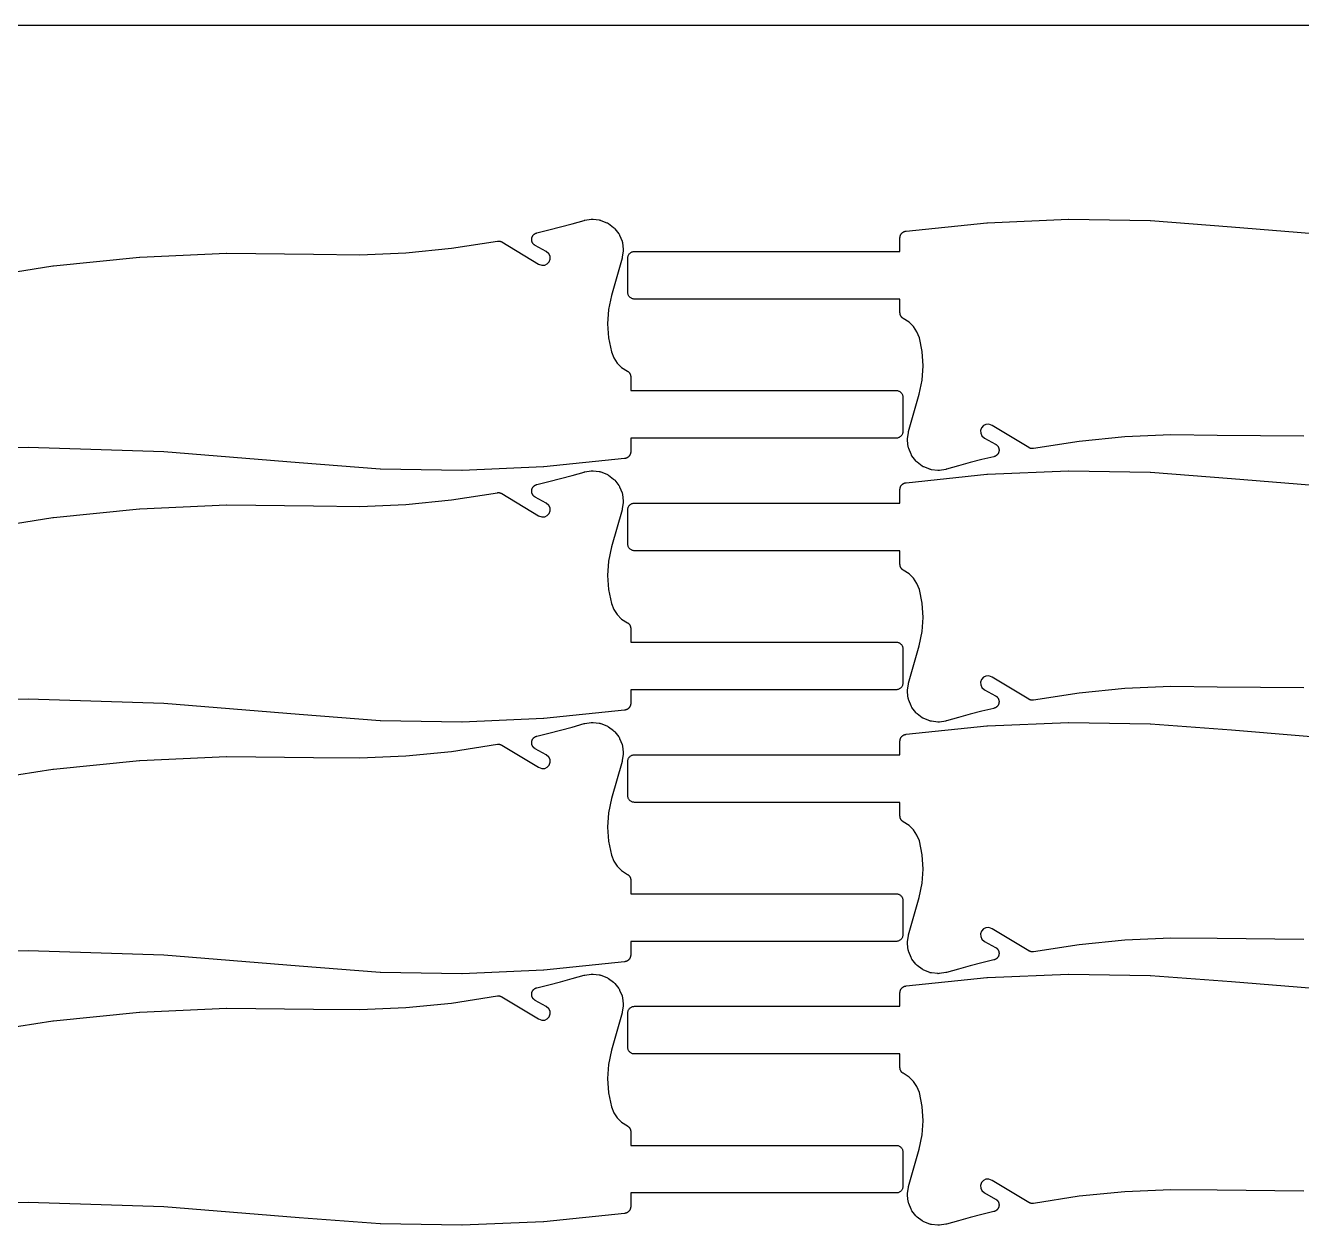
# Model space of a CAD drawing. Header units: metres. Extents: x 0 to 3000, y 0 to 1240.
# Drawn here: x 375 to 750, y 887.3 to 1240 of the extents above; entities that cross this region are included whole.
import ezdxf

# ---------------------------------------------------------------- set-up
doc = ezdxf.new("R2010")
doc.units = ezdxf.units.M

msp = doc.modelspace()

# ---------------------------------------------------------------- linework, layer by layer
at = {"color": 7}
msp.add_lwpolyline([(0, 0), (3000, 0), (3000, 1240), (0, 1240), (0, 0)], close=True, dxfattribs=at)
at = {"color": 1}
for points in [[(357.91, 1165.39), (383.07, 1169.35), (383.18, 1169.36), (408.5, 1171.92), (408.61, 1171.92), (434.03, 1173.06), (434.14, 1173.07), (459.61, 1172.79), (459.61, 1172.79), (459.61, 1172.79), (473.22, 1172.64), (486.75, 1173.23), (500.23, 1174.56), (513.67, 1176.64), (513.68, 1176.64), (513.69, 1176.65), (513.78, 1176.66), (513.87, 1176.66), (513.88, 1176.66), (513.89, 1176.67), (513.98, 1176.67), (514.07, 1176.67), (514.07, 1176.66), (514.08, 1176.66), (514.17, 1176.66), (514.26, 1176.65), (514.27, 1176.65), (514.28, 1176.65), (514.37, 1176.63), (514.45, 1176.61), (514.46, 1176.61), (514.47, 1176.61), (514.56, 1176.58), (514.64, 1176.55), (514.65, 1176.55), (514.66, 1176.55), (514.74, 1176.51), (514.82, 1176.48), (514.83, 1176.48), (514.84, 1176.47), (514.92, 1176.43), (515, 1176.39), (515, 1176.38), (515.01, 1176.38), (525.78, 1169.89), (526.78, 1169.54), (527.59, 1169.58), (528.32, 1169.92), (528.9, 1170.55), (529.19, 1171.35), (529.15, 1172.17), (528.81, 1172.9), (528.06, 1173.59), (524.8, 1175.36), (524.76, 1175.39), (524.71, 1175.41), (524.67, 1175.44), (524.63, 1175.46), (524.59, 1175.49), (524.55, 1175.52), (524.51, 1175.55), (524.48, 1175.58), (524.44, 1175.62), (524.4, 1175.65), (524.37, 1175.68), (524.33, 1175.72), (524.3, 1175.75), (524.26, 1175.79), (524.23, 1175.83), (524.2, 1175.86), (524.17, 1175.9), (524.14, 1175.94), (524.11, 1175.98), (524.08, 1176.02), (524.06, 1176.06), (524.03, 1176.11), (524.01, 1176.15), (523.99, 1176.19), (523.96, 1176.24), (523.94, 1176.28), (523.92, 1176.32), (523.9, 1176.37), (523.89, 1176.42), (523.87, 1176.46), (523.85, 1176.51), (523.84, 1176.55), (523.83, 1176.6), (523.81, 1176.65), (523.8, 1176.7), (523.79, 1176.74), (523.79, 1176.79), (523.78, 1176.84), (523.77, 1176.89), (523.77, 1176.94), (523.76, 1176.99), (523.76, 1177.04), (523.76, 1177.09), (523.76, 1177.13), (523.76, 1177.18), (523.76, 1177.23), (523.77, 1177.28), (523.77, 1177.33), (523.78, 1177.38), (523.78, 1177.43), (523.79, 1177.48), (523.8, 1177.52), (523.81, 1177.57), (523.82, 1177.62), (523.84, 1177.67), (523.85, 1177.71), (523.87, 1177.76), (523.88, 1177.81), (523.9, 1177.85), (523.92, 1177.9), (523.94, 1177.94), (523.96, 1177.99), (523.98, 1178.03), (524, 1178.08), (524.03, 1178.12), (524.05, 1178.16), (524.08, 1178.2), (524.1, 1178.24), (524.13, 1178.28), (524.16, 1178.32), (524.19, 1178.36), (524.22, 1178.4), (524.26, 1178.44), (524.29, 1178.47), (524.32, 1178.51), (524.35, 1178.54), (524.39, 1178.58), (524.43, 1178.61), (524.46, 1178.64), (524.5, 1178.67), (524.54, 1178.7), (524.58, 1178.74), (524.62, 1178.76), (524.66, 1178.79), (524.7, 1178.82), (524.74, 1178.84), (524.79, 1178.87), (524.83, 1178.89), (524.87, 1178.91), (524.92, 1178.93), (524.96, 1178.95), (525.01, 1178.97), (525.05, 1178.99), (525.1, 1179.01), (525.15, 1179.02), (525.19, 1179.04), (525.24, 1179.05), (525.29, 1179.06), (528.78, 1179.91), (532.25, 1180.79), (535.7, 1181.73), (539.15, 1182.73), (539.18, 1182.73), (539.21, 1182.74), (539.27, 1182.76), (539.34, 1182.77), (539.34, 1182.77), (539.37, 1182.78), (539.4, 1182.78), (541.25, 1183.07), (541.43, 1183.09), (541.61, 1183.09), (541.79, 1183.08), (543.62, 1182.87), (543.79, 1182.84), (543.97, 1182.8), (544.13, 1182.74), (545.85, 1182.06), (546.01, 1181.99), (546.16, 1181.9), (546.31, 1181.8), (547.81, 1180.67), (547.95, 1180.55), (548.08, 1180.43), (548.19, 1180.29), (549.34, 1178.81), (549.44, 1178.66), (549.53, 1178.51), (549.6, 1178.34), (550.31, 1176.64), (550.37, 1176.47), (550.41, 1176.3), (550.44, 1176.13), (550.67, 1174.3), (550.69, 1174.12), (550.69, 1173.94), (550.67, 1173.76), (550.4, 1171.91), (550.4, 1171.87), (550.39, 1171.83), (550.38, 1171.77), (550.37, 1171.71), (550.36, 1171.68), (550.35, 1171.64), (547.25, 1160.7), (546.37, 1156.52), (546.08, 1152.34), (546.35, 1148.17), (547.18, 1144.09), (547.87, 1142.33), (548.89, 1140.81), (550.19, 1139.53), (551.94, 1138.43), (551.96, 1138.41), (551.98, 1138.4), (552.04, 1138.35), (552.1, 1138.31), (552.12, 1138.3), (552.14, 1138.28), (552.19, 1138.23), (552.25, 1138.18), (552.27, 1138.17), (552.29, 1138.15), (552.33, 1138.1), (552.38, 1138.04), (552.4, 1138.02), (552.42, 1138), (552.46, 1137.95), (552.5, 1137.89), (552.52, 1137.87), (552.53, 1137.85), (552.57, 1137.78), (552.61, 1137.72), (552.62, 1137.7), (552.63, 1137.68), (552.67, 1137.61), (552.7, 1137.55), (552.71, 1137.52), (552.72, 1137.5), (552.74, 1137.43), (552.77, 1137.36), (552.78, 1137.34), (552.78, 1137.32), (552.8, 1137.25), (552.82, 1137.18), (552.83, 1137.15), (552.83, 1137.12), (552.84, 1137.05), (552.86, 1136.98), (552.86, 1136.96), (552.86, 1136.93), (552.86, 1136.86), (552.87, 1136.79), (552.87, 1136.76), (552.87, 1136.73), (552.87, 1132.73), (630.87, 1132.73), (631.07, 1132.72), (631.26, 1132.7), (631.45, 1132.65), (631.64, 1132.58), (631.81, 1132.5), (631.98, 1132.4), (632.14, 1132.28), (632.29, 1132.15), (632.42, 1132), (632.53, 1131.85), (632.63, 1131.68), (632.72, 1131.5), (632.78, 1131.32), (632.83, 1131.12), (632.86, 1130.93), (632.87, 1130.73), (632.87, 1120.73), (632.86, 1120.54), (632.83, 1120.34), (632.78, 1120.15), (632.72, 1119.97), (632.63, 1119.79), (632.53, 1119.62), (632.42, 1119.47), (632.29, 1119.32), (632.14, 1119.19), (631.98, 1119.07), (631.81, 1118.97), (631.64, 1118.89), (631.45, 1118.82), (631.26, 1118.77), (631.07, 1118.74), (630.87, 1118.73), (552.87, 1118.73), (552.87, 1114.73), (552.87, 1114.64), (552.86, 1114.55), (552.86, 1114.54), (552.86, 1114.54), (552.85, 1114.45), (552.83, 1114.35), (552.83, 1114.35), (552.83, 1114.34), (552.81, 1114.25), (552.79, 1114.16), (552.79, 1114.16), (552.78, 1114.15), (552.75, 1114.07), (552.72, 1113.98), (552.72, 1113.97), (552.72, 1113.97), (552.68, 1113.89), (552.64, 1113.8), (552.64, 1113.8), (552.63, 1113.79), (552.59, 1113.71), (552.54, 1113.63), (552.54, 1113.63), (552.53, 1113.62), (552.48, 1113.55), (552.42, 1113.47), (552.42, 1113.47), (552.42, 1113.47), (552.35, 1113.4), (552.29, 1113.33), (552.29, 1113.32), (552.29, 1113.32), (552.22, 1113.26), (552.15, 1113.19), (552.14, 1113.19), (552.14, 1113.19), (552.06, 1113.13), (551.99, 1113.08), (551.99, 1113.07), (551.98, 1113.07), (551.9, 1113.02), (551.82, 1112.98), (551.82, 1112.97), (551.81, 1112.97), (551.73, 1112.93), (551.65, 1112.89), (551.64, 1112.89), (551.64, 1112.89), (551.55, 1112.86), (551.46, 1112.82), (551.46, 1112.82), (551.45, 1112.82), (551.36, 1112.8), (551.27, 1112.78), (551.27, 1112.77), (551.26, 1112.77), (551.17, 1112.76), (551.08, 1112.75), (527.31, 1110.29), (527.19, 1110.28), (503.34, 1109.24), (503.22, 1109.24), (479.35, 1109.63), (479.24, 1109.64), (455.41, 1111.46), (455.41, 1111.46), (455.4, 1111.46), (415.62, 1114.71), (375.8, 1115.98), (335.96, 1115.27)], [(750.73, 1119.27), (725.26, 1119.54), (725.26, 1119.54), (725.26, 1119.54), (711.65, 1119.69), (698.12, 1119.1), (684.65, 1117.77), (671.2, 1115.69), (671.19, 1115.69), (671.18, 1115.68), (671.09, 1115.68), (671, 1115.67), (670.99, 1115.67), (670.98, 1115.67), (670.89, 1115.67), (670.81, 1115.67), (670.8, 1115.67), (670.79, 1115.67), (670.7, 1115.68), (670.61, 1115.68), (670.6, 1115.69), (670.59, 1115.69), (670.5, 1115.7), (670.42, 1115.72), (670.41, 1115.72), (670.4, 1115.72), (670.31, 1115.75), (670.23, 1115.78), (670.22, 1115.78), (670.21, 1115.78), (670.13, 1115.82), (670.05, 1115.85), (670.04, 1115.85), (670.03, 1115.86), (669.95, 1115.9), (669.87, 1115.94), (669.87, 1115.95), (669.86, 1115.95), (659.09, 1122.44), (658.09, 1122.8), (657.28, 1122.75), (656.55, 1122.41), (655.97, 1121.78), (655.68, 1120.98), (655.72, 1120.17), (656.07, 1119.43), (656.81, 1118.74), (660.07, 1116.97), (660.11, 1116.94), (660.16, 1116.92), (660.2, 1116.89), (660.24, 1116.87), (660.28, 1116.84), (660.32, 1116.81), (660.36, 1116.78), (660.4, 1116.75), (660.43, 1116.71), (660.47, 1116.68), (660.5, 1116.65), (660.54, 1116.61), (660.57, 1116.58), (660.61, 1116.54), (660.64, 1116.5), (660.67, 1116.47), (660.7, 1116.43), (660.73, 1116.39), (660.76, 1116.35), (660.79, 1116.31), (660.81, 1116.27), (660.84, 1116.23), (660.86, 1116.18), (660.89, 1116.14), (660.91, 1116.1), (660.93, 1116.05), (660.95, 1116.01), (660.97, 1115.96), (660.98, 1115.92), (661, 1115.87), (661.02, 1115.82), (661.03, 1115.78), (661.04, 1115.73), (661.06, 1115.68), (661.07, 1115.63), (661.08, 1115.59), (661.09, 1115.54), (661.09, 1115.49), (661.1, 1115.44), (661.11, 1115.39), (661.11, 1115.34), (661.11, 1115.29), (661.11, 1115.24), (661.11, 1115.2), (661.11, 1115.15), (661.11, 1115.1), (661.11, 1115.05), (661.1, 1115), (661.09, 1114.95), (661.09, 1114.9), (661.08, 1114.85), (661.07, 1114.81), (661.06, 1114.76), (661.05, 1114.71), (661.04, 1114.66), (661.02, 1114.62), (661.01, 1114.57), (660.99, 1114.52), (660.97, 1114.48), (660.96, 1114.43), (660.93, 1114.39), (660.91, 1114.34), (660.89, 1114.3), (660.87, 1114.26), (660.84, 1114.21), (660.82, 1114.17), (660.79, 1114.13), (660.77, 1114.09), (660.74, 1114.05), (660.71, 1114.01), (660.68, 1113.97), (660.65, 1113.93), (660.62, 1113.89), (660.58, 1113.86), (660.55, 1113.82), (660.52, 1113.79), (660.48, 1113.75), (660.44, 1113.72), (660.41, 1113.69), (660.37, 1113.66), (660.33, 1113.63), (660.29, 1113.6), (660.25, 1113.57), (660.21, 1113.54), (660.17, 1113.52), (660.13, 1113.49), (660.08, 1113.47), (660.04, 1113.44), (660, 1113.42), (659.95, 1113.4), (659.91, 1113.38), (659.86, 1113.36), (659.82, 1113.34), (659.77, 1113.32), (659.72, 1113.31), (659.68, 1113.29), (659.63, 1113.28), (659.58, 1113.27), (656.09, 1112.43), (652.62, 1111.54), (649.17, 1110.6), (645.72, 1109.6), (645.69, 1109.6), (645.66, 1109.59), (645.6, 1109.58), (645.53, 1109.56), (645.53, 1109.56), (645.5, 1109.56), (645.47, 1109.55), (643.62, 1109.26), (643.44, 1109.24), (643.26, 1109.24), (643.08, 1109.25), (641.25, 1109.46), (641.08, 1109.49), (640.91, 1109.53), (640.74, 1109.59), (639.02, 1110.27), (638.86, 1110.35), (638.71, 1110.43), (638.56, 1110.53), (637.06, 1111.66), (636.92, 1111.78), (636.79, 1111.9), (636.68, 1112.04), (635.53, 1113.53), (635.43, 1113.67), (635.34, 1113.83), (635.27, 1113.99), (634.56, 1115.69), (634.5, 1115.86), (634.46, 1116.03), (634.43, 1116.2), (634.2, 1118.03), (634.18, 1118.21), (634.19, 1118.39), (634.2, 1118.57), (634.47, 1120.43), (634.47, 1120.46), (634.48, 1120.5), (634.49, 1120.56), (634.5, 1120.62), (634.51, 1120.65), (634.52, 1120.69), (637.62, 1131.63), (638.5, 1135.81), (638.79, 1139.99), (638.52, 1144.16), (637.69, 1148.25), (637, 1150), (635.98, 1151.53), (634.68, 1152.8), (632.93, 1153.91), (632.91, 1153.92), (632.89, 1153.93), (632.83, 1153.98), (632.77, 1154.02), (632.75, 1154.03), (632.73, 1154.05), (632.68, 1154.1), (632.62, 1154.15), (632.6, 1154.16), (632.59, 1154.18), (632.54, 1154.24), (632.49, 1154.29), (632.47, 1154.31), (632.45, 1154.33), (632.41, 1154.39), (632.37, 1154.44), (632.35, 1154.46), (632.34, 1154.49), (632.3, 1154.55), (632.26, 1154.61), (632.25, 1154.63), (632.24, 1154.65), (632.21, 1154.72), (632.17, 1154.78), (632.16, 1154.81), (632.15, 1154.83), (632.13, 1154.9), (632.1, 1154.97), (632.09, 1154.99), (632.09, 1155.02), (632.07, 1155.09), (632.05, 1155.16), (632.04, 1155.18), (632.04, 1155.21), (632.03, 1155.28), (632.02, 1155.35), (632.01, 1155.37), (632.01, 1155.4), (632.01, 1155.47), (632, 1155.54), (632, 1155.57), (632, 1155.6), (632, 1159.6), (554, 1159.6), (553.8, 1159.61), (553.61, 1159.63), (553.42, 1159.68), (553.23, 1159.75), (553.06, 1159.83), (552.89, 1159.93), (552.73, 1160.05), (552.59, 1160.18), (552.45, 1160.33), (552.34, 1160.49), (552.24, 1160.65), (552.15, 1160.83), (552.09, 1161.02), (552.04, 1161.21), (552.01, 1161.4), (552, 1161.6), (552, 1171.6), (552.01, 1171.79), (552.04, 1171.99), (552.09, 1172.18), (552.15, 1172.36), (552.24, 1172.54), (552.34, 1172.71), (552.45, 1172.87), (552.59, 1173.01), (552.73, 1173.14), (552.89, 1173.26), (553.06, 1173.36), (553.23, 1173.44), (553.42, 1173.51), (553.61, 1173.56), (553.8, 1173.59), (554, 1173.6), (632, 1173.6), (632, 1177.6), (632, 1177.69), (632.01, 1177.78), (632.01, 1177.79), (632.01, 1177.79), (632.02, 1177.88), (632.04, 1177.98), (632.04, 1177.98), (632.04, 1177.99), (632.06, 1178.08), (632.08, 1178.17), (632.08, 1178.17), (632.09, 1178.18), (632.12, 1178.26), (632.15, 1178.35), (632.15, 1178.36), (632.15, 1178.36), (632.19, 1178.45), (632.23, 1178.53), (632.23, 1178.53), (632.24, 1178.54), (632.28, 1178.62), (632.33, 1178.7), (632.33, 1178.7), (632.34, 1178.71), (632.39, 1178.78), (632.45, 1178.86), (632.45, 1178.86), (632.45, 1178.87), (632.52, 1178.93), (632.58, 1179), (632.58, 1179.01), (632.59, 1179.01), (632.65, 1179.07), (632.72, 1179.14), (632.73, 1179.14), (632.73, 1179.14), (632.81, 1179.2), (632.88, 1179.25), (632.88, 1179.26), (632.89, 1179.26), (632.97, 1179.31), (633.05, 1179.36), (633.05, 1179.36), (633.06, 1179.36), (633.14, 1179.4), (633.23, 1179.44), (633.23, 1179.44), (633.23, 1179.44), (633.32, 1179.48), (633.41, 1179.51), (633.41, 1179.51), (633.42, 1179.51), (633.51, 1179.53), (633.6, 1179.56), (633.6, 1179.56), (633.61, 1179.56), (633.7, 1179.57), (633.79, 1179.59), (657.56, 1182.05), (657.68, 1182.05), (681.53, 1183.09), (681.65, 1183.09), (705.52, 1182.7), (705.64, 1182.69), (729.46, 1180.87), (729.46, 1180.87), (729.47, 1180.87), (769.25, 1177.62)], [(357.91, 1091.44), (383.07, 1095.4), (383.18, 1095.41), (408.5, 1097.97), (408.61, 1097.97), (434.03, 1099.11), (434.14, 1099.12), (459.61, 1098.84), (459.61, 1098.84), (459.61, 1098.84), (473.22, 1098.69), (486.75, 1099.28), (500.23, 1100.61), (513.67, 1102.69), (513.68, 1102.7), (513.69, 1102.7), (513.78, 1102.71), (513.87, 1102.71), (513.88, 1102.71), (513.89, 1102.72), (513.98, 1102.72), (514.07, 1102.72), (514.07, 1102.72), (514.08, 1102.72), (514.17, 1102.71), (514.26, 1102.7), (514.27, 1102.7), (514.28, 1102.7), (514.37, 1102.68), (514.45, 1102.66), (514.46, 1102.66), (514.47, 1102.66), (514.56, 1102.63), (514.64, 1102.61), (514.65, 1102.6), (514.66, 1102.6), (514.74, 1102.57), (514.82, 1102.53), (514.83, 1102.53), (514.84, 1102.52), (514.92, 1102.48), (515, 1102.44), (515, 1102.44), (515.01, 1102.43), (525.78, 1095.94), (526.78, 1095.59), (527.59, 1095.63), (528.32, 1095.97), (528.9, 1096.6), (529.19, 1097.4), (529.15, 1098.22), (528.81, 1098.95), (528.06, 1099.64), (524.8, 1101.41), (524.76, 1101.44), (524.71, 1101.46), (524.67, 1101.49), (524.63, 1101.52), (524.59, 1101.55), (524.55, 1101.57), (524.51, 1101.6), (524.48, 1101.63), (524.44, 1101.67), (524.4, 1101.7), (524.37, 1101.73), (524.33, 1101.77), (524.3, 1101.8), (524.26, 1101.84), (524.23, 1101.88), (524.2, 1101.91), (524.17, 1101.95), (524.14, 1101.99), (524.11, 1102.03), (524.08, 1102.07), (524.06, 1102.11), (524.03, 1102.16), (524.01, 1102.2), (523.99, 1102.24), (523.96, 1102.29), (523.94, 1102.33), (523.92, 1102.37), (523.9, 1102.42), (523.89, 1102.47), (523.87, 1102.51), (523.85, 1102.56), (523.84, 1102.6), (523.83, 1102.65), (523.81, 1102.7), (523.8, 1102.75), (523.79, 1102.8), (523.79, 1102.84), (523.78, 1102.89), (523.77, 1102.94), (523.77, 1102.99), (523.76, 1103.04), (523.76, 1103.09), (523.76, 1103.14), (523.76, 1103.19), (523.76, 1103.24), (523.76, 1103.28), (523.77, 1103.33), (523.77, 1103.38), (523.78, 1103.43), (523.78, 1103.48), (523.79, 1103.53), (523.8, 1103.58), (523.81, 1103.62), (523.82, 1103.67), (523.84, 1103.72), (523.85, 1103.77), (523.87, 1103.81), (523.88, 1103.86), (523.9, 1103.9), (523.92, 1103.95), (523.94, 1103.99), (523.96, 1104.04), (523.98, 1104.08), (524, 1104.13), (524.03, 1104.17), (524.05, 1104.21), (524.08, 1104.25), (524.1, 1104.29), (524.13, 1104.33), (524.16, 1104.37), (524.19, 1104.41), (524.22, 1104.45), (524.26, 1104.49), (524.29, 1104.53), (524.32, 1104.56), (524.35, 1104.59), (524.39, 1104.63), (524.43, 1104.66), (524.46, 1104.69), (524.5, 1104.73), (524.54, 1104.75), (524.58, 1104.79), (524.62, 1104.81), (524.66, 1104.84), (524.7, 1104.87), (524.74, 1104.89), (524.79, 1104.92), (524.83, 1104.94), (524.87, 1104.96), (524.92, 1104.98), (524.96, 1105), (525.01, 1105.02), (525.05, 1105.04), (525.1, 1105.06), (525.15, 1105.07), (525.19, 1105.09), (525.24, 1105.1), (525.29, 1105.11), (528.78, 1105.96), (532.25, 1106.84), (535.7, 1107.78), (539.15, 1108.78), (539.18, 1108.78), (539.21, 1108.79), (539.27, 1108.81), (539.34, 1108.82), (539.34, 1108.82), (539.37, 1108.83), (539.4, 1108.83), (541.25, 1109.12), (541.43, 1109.14), (541.61, 1109.14), (541.79, 1109.13), (543.62, 1108.92), (543.79, 1108.89), (543.97, 1108.85), (544.13, 1108.79), (545.85, 1108.11), (546.01, 1108.04), (546.16, 1107.95), (546.31, 1107.85), (547.81, 1106.72), (547.95, 1106.61), (548.08, 1106.48), (548.19, 1106.34), (549.34, 1104.86), (549.44, 1104.71), (549.53, 1104.56), (549.6, 1104.4), (550.31, 1102.69), (550.37, 1102.52), (550.41, 1102.35), (550.44, 1102.18), (550.67, 1100.35), (550.69, 1100.17), (550.69, 1099.99), (550.67, 1099.82), (550.4, 1097.96), (550.4, 1097.92), (550.39, 1097.88), (550.38, 1097.82), (550.37, 1097.76), (550.36, 1097.73), (550.35, 1097.69), (547.25, 1086.75), (546.37, 1082.57), (546.08, 1078.39), (546.35, 1074.22), (547.18, 1070.14), (547.87, 1068.38), (548.89, 1066.86), (550.19, 1065.58), (551.94, 1064.48), (551.96, 1064.46), (551.98, 1064.45), (552.04, 1064.41), (552.1, 1064.36), (552.12, 1064.35), (552.14, 1064.33), (552.19, 1064.28), (552.25, 1064.24), (552.27, 1064.22), (552.29, 1064.2), (552.33, 1064.15), (552.38, 1064.09), (552.4, 1064.07), (552.42, 1064.05), (552.46, 1064), (552.5, 1063.94), (552.52, 1063.92), (552.53, 1063.9), (552.57, 1063.83), (552.61, 1063.77), (552.62, 1063.75), (552.63, 1063.73), (552.67, 1063.66), (552.7, 1063.6), (552.71, 1063.57), (552.72, 1063.55), (552.74, 1063.48), (552.77, 1063.42), (552.78, 1063.39), (552.78, 1063.37), (552.8, 1063.3), (552.82, 1063.23), (552.83, 1063.2), (552.83, 1063.18), (552.84, 1063.1), (552.86, 1063.03), (552.86, 1063.01), (552.86, 1062.98), (552.86, 1062.91), (552.87, 1062.84), (552.87, 1062.81), (552.87, 1062.79), (552.87, 1058.79), (630.87, 1058.79), (631.07, 1058.78), (631.26, 1058.75), (631.45, 1058.7), (631.64, 1058.63), (631.81, 1058.55), (631.98, 1058.45), (632.14, 1058.33), (632.29, 1058.2), (632.42, 1058.05), (632.53, 1057.9), (632.63, 1057.73), (632.72, 1057.55), (632.78, 1057.37), (632.83, 1057.18), (632.86, 1056.98), (632.87, 1056.79), (632.87, 1046.79), (632.86, 1046.59), (632.83, 1046.4), (632.78, 1046.2), (632.72, 1046.02), (632.63, 1045.84), (632.53, 1045.67), (632.42, 1045.52), (632.29, 1045.37), (632.14, 1045.24), (631.98, 1045.12), (631.81, 1045.02), (631.64, 1044.94), (631.45, 1044.87), (631.26, 1044.82), (631.07, 1044.79), (630.87, 1044.79), (552.87, 1044.79), (552.87, 1040.79), (552.87, 1040.69), (552.86, 1040.6), (552.86, 1040.59), (552.86, 1040.59), (552.85, 1040.5), (552.83, 1040.4), (552.83, 1040.4), (552.83, 1040.4), (552.81, 1040.3), (552.79, 1040.21), (552.79, 1040.21), (552.78, 1040.2), (552.75, 1040.12), (552.72, 1040.03), (552.72, 1040.02), (552.72, 1040.02), (552.68, 1039.94), (552.64, 1039.85), (552.64, 1039.85), (552.63, 1039.84), (552.59, 1039.76), (552.54, 1039.68), (552.54, 1039.68), (552.53, 1039.67), (552.48, 1039.6), (552.42, 1039.52), (552.42, 1039.52), (552.42, 1039.52), (552.35, 1039.45), (552.29, 1039.38), (552.29, 1039.37), (552.29, 1039.37), (552.22, 1039.31), (552.15, 1039.25), (552.14, 1039.24), (552.14, 1039.24), (552.06, 1039.18), (551.99, 1039.13), (551.99, 1039.13), (551.98, 1039.12), (551.9, 1039.07), (551.82, 1039.03), (551.82, 1039.02), (551.81, 1039.02), (551.73, 1038.98), (551.65, 1038.94), (551.64, 1038.94), (551.64, 1038.94), (551.55, 1038.91), (551.46, 1038.87), (551.46, 1038.87), (551.45, 1038.87), (551.36, 1038.85), (551.27, 1038.83), (551.27, 1038.82), (551.26, 1038.82), (551.17, 1038.81), (551.08, 1038.8), (527.31, 1036.34), (527.19, 1036.33), (503.34, 1035.29), (503.22, 1035.29), (479.35, 1035.68), (479.24, 1035.69), (455.41, 1037.51), (455.41, 1037.51), (455.4, 1037.51), (415.62, 1040.76), (375.8, 1042.03), (335.96, 1041.32)], [(750.73, 1045.32), (725.26, 1045.59), (725.26, 1045.59), (725.26, 1045.59), (711.65, 1045.74), (698.12, 1045.15), (684.65, 1043.82), (671.2, 1041.74), (671.19, 1041.74), (671.18, 1041.74), (671.09, 1041.73), (671, 1041.72), (670.99, 1041.72), (670.98, 1041.72), (670.89, 1041.72), (670.81, 1041.72), (670.8, 1041.72), (670.79, 1041.72), (670.7, 1041.73), (670.61, 1041.73), (670.6, 1041.74), (670.59, 1041.74), (670.5, 1041.75), (670.42, 1041.77), (670.41, 1041.77), (670.4, 1041.78), (670.31, 1041.8), (670.23, 1041.83), (670.22, 1041.83), (670.21, 1041.83), (670.13, 1041.87), (670.05, 1041.9), (670.04, 1041.9), (670.03, 1041.91), (669.95, 1041.95), (669.87, 1041.99), (669.87, 1042), (669.86, 1042), (659.09, 1048.49), (658.09, 1048.85), (657.28, 1048.8), (656.55, 1048.46), (655.97, 1047.83), (655.68, 1047.03), (655.72, 1046.22), (656.07, 1045.48), (656.81, 1044.79), (660.07, 1043.02), (660.11, 1042.99), (660.16, 1042.97), (660.2, 1042.94), (660.24, 1042.92), (660.28, 1042.89), (660.32, 1042.86), (660.36, 1042.83), (660.4, 1042.8), (660.43, 1042.76), (660.47, 1042.73), (660.5, 1042.7), (660.54, 1042.67), (660.57, 1042.63), (660.61, 1042.59), (660.64, 1042.56), (660.67, 1042.52), (660.7, 1042.48), (660.73, 1042.44), (660.76, 1042.4), (660.79, 1042.36), (660.81, 1042.32), (660.84, 1042.28), (660.86, 1042.23), (660.89, 1042.19), (660.91, 1042.15), (660.93, 1042.1), (660.95, 1042.06), (660.97, 1042.01), (660.98, 1041.97), (661, 1041.92), (661.02, 1041.87), (661.03, 1041.83), (661.04, 1041.78), (661.06, 1041.73), (661.07, 1041.68), (661.08, 1041.64), (661.09, 1041.59), (661.09, 1041.54), (661.1, 1041.49), (661.11, 1041.44), (661.11, 1041.39), (661.11, 1041.34), (661.11, 1041.3), (661.11, 1041.25), (661.11, 1041.2), (661.11, 1041.15), (661.11, 1041.1), (661.1, 1041.05), (661.09, 1041), (661.09, 1040.95), (661.08, 1040.9), (661.07, 1040.86), (661.06, 1040.81), (661.05, 1040.76), (661.04, 1040.71), (661.02, 1040.67), (661.01, 1040.62), (660.99, 1040.57), (660.97, 1040.53), (660.96, 1040.48), (660.93, 1040.44), (660.91, 1040.39), (660.89, 1040.35), (660.87, 1040.31), (660.84, 1040.26), (660.82, 1040.22), (660.79, 1040.18), (660.77, 1040.14), (660.74, 1040.1), (660.71, 1040.06), (660.68, 1040.02), (660.65, 1039.98), (660.62, 1039.95), (660.58, 1039.91), (660.55, 1039.87), (660.52, 1039.84), (660.48, 1039.8), (660.44, 1039.77), (660.41, 1039.74), (660.37, 1039.71), (660.33, 1039.68), (660.29, 1039.65), (660.25, 1039.62), (660.21, 1039.59), (660.17, 1039.57), (660.13, 1039.54), (660.08, 1039.52), (660.04, 1039.49), (660, 1039.47), (659.95, 1039.45), (659.91, 1039.43), (659.86, 1039.41), (659.82, 1039.39), (659.77, 1039.37), (659.72, 1039.36), (659.68, 1039.34), (659.63, 1039.33), (659.58, 1039.32), (656.09, 1038.48), (652.62, 1037.59), (649.17, 1036.65), (645.72, 1035.65), (645.69, 1035.65), (645.66, 1035.64), (645.6, 1035.63), (645.53, 1035.61), (645.53, 1035.61), (645.5, 1035.61), (645.47, 1035.6), (643.62, 1035.31), (643.44, 1035.29), (643.26, 1035.29), (643.08, 1035.3), (641.25, 1035.51), (641.08, 1035.54), (640.91, 1035.58), (640.74, 1035.64), (639.02, 1036.32), (638.86, 1036.4), (638.71, 1036.48), (638.56, 1036.58), (637.06, 1037.71), (636.92, 1037.83), (636.79, 1037.95), (636.68, 1038.09), (635.53, 1039.58), (635.43, 1039.72), (635.34, 1039.88), (635.27, 1040.04), (634.56, 1041.74), (634.5, 1041.91), (634.46, 1042.08), (634.43, 1042.25), (634.2, 1044.08), (634.18, 1044.26), (634.19, 1044.44), (634.2, 1044.62), (634.47, 1046.48), (634.47, 1046.51), (634.48, 1046.55), (634.49, 1046.61), (634.5, 1046.67), (634.51, 1046.7), (634.52, 1046.74), (637.62, 1057.68), (638.5, 1061.86), (638.79, 1066.04), (638.52, 1070.21), (637.69, 1074.3), (637, 1076.05), (635.98, 1077.58), (634.68, 1078.85), (632.93, 1079.96), (632.91, 1079.97), (632.89, 1079.98), (632.83, 1080.03), (632.77, 1080.07), (632.75, 1080.09), (632.73, 1080.1), (632.68, 1080.15), (632.62, 1080.2), (632.6, 1080.22), (632.59, 1080.23), (632.54, 1080.29), (632.49, 1080.34), (632.47, 1080.36), (632.45, 1080.38), (632.41, 1080.44), (632.37, 1080.49), (632.35, 1080.52), (632.34, 1080.54), (632.3, 1080.6), (632.26, 1080.66), (632.25, 1080.68), (632.24, 1080.7), (632.21, 1080.77), (632.17, 1080.83), (632.16, 1080.86), (632.15, 1080.88), (632.13, 1080.95), (632.1, 1081.02), (632.09, 1081.04), (632.09, 1081.07), (632.07, 1081.14), (632.05, 1081.21), (632.04, 1081.23), (632.04, 1081.26), (632.03, 1081.33), (632.02, 1081.4), (632.01, 1081.43), (632.01, 1081.45), (632.01, 1081.52), (632, 1081.6), (632, 1081.62), (632, 1081.65), (632, 1085.65), (554, 1085.65), (553.8, 1085.66), (553.61, 1085.69), (553.42, 1085.73), (553.23, 1085.8), (553.06, 1085.88), (552.89, 1085.98), (552.73, 1086.1), (552.59, 1086.23), (552.45, 1086.38), (552.34, 1086.54), (552.24, 1086.7), (552.15, 1086.88), (552.09, 1087.07), (552.04, 1087.26), (552.01, 1087.45), (552, 1087.65), (552, 1097.65), (552.01, 1097.84), (552.04, 1098.04), (552.09, 1098.23), (552.15, 1098.41), (552.24, 1098.59), (552.34, 1098.76), (552.45, 1098.92), (552.59, 1099.06), (552.73, 1099.19), (552.89, 1099.31), (553.06, 1099.41), (553.23, 1099.49), (553.42, 1099.56), (553.61, 1099.61), (553.8, 1099.64), (554, 1099.65), (632, 1099.65), (632, 1103.65), (632, 1103.74), (632.01, 1103.83), (632.01, 1103.84), (632.01, 1103.84), (632.02, 1103.94), (632.04, 1104.03), (632.04, 1104.03), (632.04, 1104.04), (632.06, 1104.13), (632.08, 1104.22), (632.08, 1104.22), (632.09, 1104.23), (632.12, 1104.32), (632.15, 1104.4), (632.15, 1104.41), (632.15, 1104.41), (632.19, 1104.5), (632.23, 1104.58), (632.23, 1104.59), (632.24, 1104.59), (632.28, 1104.67), (632.33, 1104.75), (632.33, 1104.75), (632.34, 1104.76), (632.39, 1104.83), (632.45, 1104.91), (632.45, 1104.91), (632.45, 1104.92), (632.52, 1104.98), (632.58, 1105.05), (632.58, 1105.06), (632.59, 1105.06), (632.65, 1105.12), (632.72, 1105.19), (632.73, 1105.19), (632.73, 1105.19), (632.81, 1105.25), (632.88, 1105.3), (632.88, 1105.31), (632.89, 1105.31), (632.97, 1105.36), (633.05, 1105.41), (633.05, 1105.41), (633.06, 1105.41), (633.14, 1105.45), (633.23, 1105.49), (633.23, 1105.49), (633.23, 1105.49), (633.32, 1105.53), (633.41, 1105.56), (633.41, 1105.56), (633.42, 1105.56), (633.51, 1105.58), (633.6, 1105.61), (633.6, 1105.61), (633.61, 1105.61), (633.7, 1105.62), (633.79, 1105.64), (657.56, 1108.1), (657.68, 1108.11), (681.53, 1109.14), (681.65, 1109.14), (705.52, 1108.75), (705.64, 1108.74), (729.46, 1106.92), (729.46, 1106.92), (729.47, 1106.92), (769.25, 1103.67)], [(357.91, 1017.49), (383.07, 1021.45), (383.18, 1021.46), (408.5, 1024.02), (408.61, 1024.02), (434.03, 1025.17), (434.14, 1025.17), (459.61, 1024.89), (459.61, 1024.89), (459.61, 1024.89), (473.22, 1024.74), (486.75, 1025.33), (500.23, 1026.66), (513.67, 1028.75), (513.68, 1028.75), (513.69, 1028.75), (513.78, 1028.76), (513.87, 1028.77), (513.88, 1028.77), (513.89, 1028.77), (513.98, 1028.77), (514.07, 1028.77), (514.07, 1028.77), (514.08, 1028.77), (514.17, 1028.76), (514.26, 1028.75), (514.27, 1028.75), (514.28, 1028.75), (514.37, 1028.73), (514.45, 1028.71), (514.46, 1028.71), (514.47, 1028.71), (514.56, 1028.68), (514.64, 1028.66), (514.65, 1028.65), (514.66, 1028.65), (514.74, 1028.62), (514.82, 1028.58), (514.83, 1028.58), (514.84, 1028.57), (514.92, 1028.53), (515, 1028.49), (515, 1028.49), (515.01, 1028.48), (525.78, 1021.99), (526.78, 1021.64), (527.59, 1021.68), (528.32, 1022.02), (528.9, 1022.65), (529.19, 1023.46), (529.15, 1024.27), (528.81, 1025), (528.06, 1025.69), (524.8, 1027.46), (524.76, 1027.49), (524.71, 1027.51), (524.67, 1027.54), (524.63, 1027.57), (524.59, 1027.6), (524.55, 1027.62), (524.51, 1027.66), (524.48, 1027.68), (524.44, 1027.72), (524.4, 1027.75), (524.37, 1027.78), (524.33, 1027.82), (524.3, 1027.85), (524.26, 1027.89), (524.23, 1027.93), (524.2, 1027.96), (524.17, 1028), (524.14, 1028.04), (524.11, 1028.08), (524.08, 1028.12), (524.06, 1028.17), (524.03, 1028.21), (524.01, 1028.25), (523.99, 1028.29), (523.96, 1028.34), (523.94, 1028.38), (523.92, 1028.43), (523.9, 1028.47), (523.89, 1028.52), (523.87, 1028.56), (523.85, 1028.61), (523.84, 1028.65), (523.83, 1028.7), (523.81, 1028.75), (523.8, 1028.8), (523.79, 1028.85), (523.79, 1028.89), (523.78, 1028.94), (523.77, 1028.99), (523.77, 1029.04), (523.76, 1029.09), (523.76, 1029.14), (523.76, 1029.19), (523.76, 1029.24), (523.76, 1029.29), (523.76, 1029.34), (523.77, 1029.38), (523.77, 1029.43), (523.78, 1029.48), (523.78, 1029.53), (523.79, 1029.58), (523.8, 1029.63), (523.81, 1029.67), (523.82, 1029.72), (523.84, 1029.77), (523.85, 1029.82), (523.87, 1029.86), (523.88, 1029.91), (523.9, 1029.95), (523.92, 1030), (523.94, 1030.05), (523.96, 1030.09), (523.98, 1030.13), (524, 1030.18), (524.03, 1030.22), (524.05, 1030.26), (524.08, 1030.3), (524.1, 1030.34), (524.13, 1030.38), (524.16, 1030.43), (524.19, 1030.46), (524.22, 1030.5), (524.26, 1030.54), (524.29, 1030.58), (524.32, 1030.61), (524.35, 1030.65), (524.39, 1030.68), (524.43, 1030.71), (524.46, 1030.74), (524.5, 1030.78), (524.54, 1030.81), (524.58, 1030.84), (524.62, 1030.86), (524.66, 1030.89), (524.7, 1030.92), (524.74, 1030.94), (524.79, 1030.97), (524.83, 1030.99), (524.87, 1031.01), (524.92, 1031.04), (524.96, 1031.05), (525.01, 1031.07), (525.05, 1031.09), (525.1, 1031.11), (525.15, 1031.12), (525.19, 1031.14), (525.24, 1031.15), (525.29, 1031.16), (528.78, 1032.01), (532.25, 1032.9), (535.7, 1033.83), (539.15, 1034.83), (539.18, 1034.83), (539.21, 1034.84), (539.27, 1034.86), (539.34, 1034.87), (539.34, 1034.87), (539.37, 1034.88), (539.4, 1034.88), (541.25, 1035.17), (541.43, 1035.19), (541.61, 1035.19), (541.79, 1035.18), (543.62, 1034.97), (543.79, 1034.94), (543.97, 1034.9), (544.13, 1034.84), (545.85, 1034.16), (546.01, 1034.09), (546.16, 1034), (546.31, 1033.9), (547.81, 1032.77), (547.95, 1032.66), (548.08, 1032.53), (548.19, 1032.39), (549.34, 1030.91), (549.44, 1030.76), (549.53, 1030.61), (549.6, 1030.45), (550.31, 1028.74), (550.37, 1028.57), (550.41, 1028.4), (550.44, 1028.23), (550.67, 1026.4), (550.69, 1026.22), (550.69, 1026.04), (550.67, 1025.87), (550.4, 1024.01), (550.4, 1023.97), (550.39, 1023.94), (550.38, 1023.88), (550.37, 1023.81), (550.36, 1023.78), (550.35, 1023.74), (547.25, 1012.8), (546.37, 1008.62), (546.08, 1004.44), (546.35, 1000.27), (547.18, 996.19), (547.87, 994.43), (548.89, 992.91), (550.19, 991.63), (551.94, 990.53), (551.96, 990.51), (551.98, 990.5), (552.04, 990.46), (552.1, 990.41), (552.12, 990.4), (552.14, 990.38), (552.19, 990.33), (552.25, 990.29), (552.27, 990.27), (552.29, 990.25), (552.33, 990.2), (552.38, 990.14), (552.4, 990.12), (552.42, 990.1), (552.46, 990.05), (552.5, 989.99), (552.52, 989.97), (552.53, 989.95), (552.57, 989.88), (552.61, 989.82), (552.62, 989.8), (552.63, 989.78), (552.67, 989.71), (552.7, 989.65), (552.71, 989.62), (552.72, 989.6), (552.74, 989.53), (552.77, 989.47), (552.78, 989.44), (552.78, 989.42), (552.8, 989.35), (552.82, 989.28), (552.83, 989.25), (552.83, 989.23), (552.84, 989.15), (552.86, 989.08), (552.86, 989.06), (552.86, 989.03), (552.86, 988.96), (552.87, 988.89), (552.87, 988.86), (552.87, 988.84), (552.87, 984.84), (630.87, 984.84), (631.07, 984.83), (631.26, 984.8), (631.45, 984.75), (631.64, 984.68), (631.81, 984.6), (631.98, 984.5), (632.14, 984.38), (632.29, 984.25), (632.42, 984.1), (632.53, 983.95), (632.63, 983.78), (632.72, 983.6), (632.78, 983.42), (632.83, 983.23), (632.86, 983.03), (632.87, 982.84), (632.87, 972.84), (632.86, 972.64), (632.83, 972.45), (632.78, 972.26), (632.72, 972.07), (632.63, 971.89), (632.53, 971.72), (632.42, 971.57), (632.29, 971.42), (632.14, 971.29), (631.98, 971.17), (631.81, 971.07), (631.64, 970.99), (631.45, 970.92), (631.26, 970.87), (631.07, 970.85), (630.87, 970.84), (552.87, 970.84), (552.87, 966.84), (552.87, 966.74), (552.86, 966.65), (552.86, 966.64), (552.86, 966.64), (552.85, 966.55), (552.83, 966.46), (552.83, 966.45), (552.83, 966.45), (552.81, 966.36), (552.79, 966.26), (552.79, 966.26), (552.78, 966.26), (552.75, 966.17), (552.72, 966.08), (552.72, 966.08), (552.72, 966.07), (552.68, 965.99), (552.64, 965.9), (552.64, 965.9), (552.63, 965.89), (552.59, 965.81), (552.54, 965.73), (552.54, 965.73), (552.53, 965.72), (552.48, 965.65), (552.42, 965.57), (552.42, 965.57), (552.42, 965.57), (552.35, 965.5), (552.29, 965.43), (552.29, 965.43), (552.29, 965.42), (552.22, 965.36), (552.15, 965.3), (552.14, 965.29), (552.14, 965.29), (552.06, 965.23), (551.99, 965.18), (551.99, 965.18), (551.98, 965.17), (551.9, 965.13), (551.82, 965.08), (551.82, 965.07), (551.81, 965.07), (551.73, 965.03), (551.65, 964.99), (551.64, 964.99), (551.64, 964.99), (551.55, 964.96), (551.46, 964.92), (551.46, 964.92), (551.45, 964.92), (551.36, 964.9), (551.27, 964.88), (551.27, 964.88), (551.26, 964.87), (551.17, 964.86), (551.08, 964.85), (527.31, 962.39), (527.19, 962.38), (503.34, 961.34), (503.22, 961.34), (479.35, 961.74), (479.24, 961.74), (455.41, 963.56), (455.41, 963.56), (455.4, 963.56), (415.62, 966.81), (375.8, 968.08), (335.96, 967.37)], [(750.73, 971.37), (725.26, 971.64), (725.26, 971.64), (725.26, 971.64), (711.65, 971.79), (698.12, 971.2), (684.65, 969.87), (671.2, 967.79), (671.19, 967.79), (671.18, 967.79), (671.09, 967.78), (671, 967.77), (670.99, 967.77), (670.98, 967.77), (670.89, 967.77), (670.81, 967.77), (670.8, 967.77), (670.79, 967.77), (670.7, 967.78), (670.61, 967.78), (670.6, 967.79), (670.59, 967.79), (670.5, 967.8), (670.42, 967.82), (670.41, 967.82), (670.4, 967.83), (670.31, 967.85), (670.23, 967.88), (670.22, 967.88), (670.21, 967.88), (670.13, 967.92), (670.05, 967.95), (670.04, 967.96), (670.03, 967.96), (669.95, 968), (669.87, 968.04), (669.87, 968.05), (669.86, 968.05), (659.09, 974.54), (658.09, 974.9), (657.28, 974.86), (656.55, 974.51), (655.97, 973.88), (655.68, 973.08), (655.72, 972.27), (656.07, 971.53), (656.81, 970.85), (660.07, 969.07), (660.11, 969.04), (660.16, 969.02), (660.2, 968.99), (660.24, 968.97), (660.28, 968.94), (660.32, 968.91), (660.36, 968.88), (660.4, 968.85), (660.43, 968.82), (660.47, 968.78), (660.5, 968.75), (660.54, 968.72), (660.57, 968.68), (660.61, 968.64), (660.64, 968.61), (660.67, 968.57), (660.7, 968.53), (660.73, 968.49), (660.76, 968.45), (660.79, 968.41), (660.81, 968.37), (660.84, 968.33), (660.86, 968.28), (660.89, 968.24), (660.91, 968.2), (660.93, 968.15), (660.95, 968.11), (660.97, 968.06), (660.98, 968.02), (661, 967.97), (661.02, 967.92), (661.03, 967.88), (661.04, 967.83), (661.06, 967.78), (661.07, 967.73), (661.08, 967.69), (661.09, 967.64), (661.09, 967.59), (661.1, 967.54), (661.11, 967.49), (661.11, 967.44), (661.11, 967.39), (661.11, 967.35), (661.11, 967.3), (661.11, 967.25), (661.11, 967.2), (661.11, 967.15), (661.1, 967.1), (661.09, 967.05), (661.09, 967), (661.08, 966.96), (661.07, 966.91), (661.06, 966.86), (661.05, 966.81), (661.04, 966.76), (661.02, 966.72), (661.01, 966.67), (660.99, 966.62), (660.97, 966.58), (660.96, 966.53), (660.93, 966.49), (660.91, 966.44), (660.89, 966.4), (660.87, 966.36), (660.84, 966.31), (660.82, 966.27), (660.79, 966.23), (660.77, 966.19), (660.74, 966.15), (660.71, 966.11), (660.68, 966.07), (660.65, 966.03), (660.62, 966), (660.58, 965.96), (660.55, 965.92), (660.52, 965.89), (660.48, 965.85), (660.44, 965.82), (660.41, 965.79), (660.37, 965.76), (660.33, 965.73), (660.29, 965.7), (660.25, 965.67), (660.21, 965.64), (660.17, 965.62), (660.13, 965.59), (660.08, 965.57), (660.04, 965.54), (660, 965.52), (659.95, 965.5), (659.91, 965.48), (659.86, 965.46), (659.82, 965.44), (659.77, 965.42), (659.72, 965.41), (659.68, 965.4), (659.63, 965.38), (659.58, 965.37), (656.09, 964.53), (652.62, 963.64), (649.17, 962.7), (645.72, 961.71), (645.69, 961.7), (645.66, 961.69), (645.6, 961.68), (645.53, 961.66), (645.53, 961.66), (645.5, 961.66), (645.47, 961.65), (643.62, 961.36), (643.44, 961.35), (643.26, 961.34), (643.08, 961.35), (641.25, 961.56), (641.08, 961.59), (640.91, 961.63), (640.74, 961.69), (639.02, 962.37), (638.86, 962.45), (638.71, 962.53), (638.56, 962.63), (637.06, 963.76), (636.92, 963.88), (636.79, 964), (636.68, 964.14), (635.53, 965.63), (635.43, 965.77), (635.34, 965.93), (635.27, 966.09), (634.56, 967.79), (634.5, 967.96), (634.46, 968.13), (634.43, 968.3), (634.2, 970.14), (634.18, 970.31), (634.19, 970.49), (634.2, 970.67), (634.47, 972.53), (634.47, 972.56), (634.48, 972.6), (634.49, 972.66), (634.5, 972.72), (634.51, 972.75), (634.52, 972.79), (637.62, 983.73), (638.5, 987.91), (638.79, 992.09), (638.52, 996.26), (637.69, 1000.35), (637, 1002.1), (635.98, 1003.63), (634.68, 1004.9), (632.93, 1006.01), (632.91, 1006.02), (632.89, 1006.03), (632.83, 1006.08), (632.77, 1006.12), (632.75, 1006.14), (632.73, 1006.15), (632.68, 1006.2), (632.62, 1006.25), (632.6, 1006.27), (632.59, 1006.28), (632.54, 1006.34), (632.49, 1006.39), (632.47, 1006.41), (632.45, 1006.43), (632.41, 1006.49), (632.37, 1006.54), (632.35, 1006.57), (632.34, 1006.59), (632.3, 1006.65), (632.26, 1006.71), (632.25, 1006.73), (632.24, 1006.75), (632.21, 1006.82), (632.17, 1006.88), (632.16, 1006.91), (632.15, 1006.93), (632.13, 1007), (632.1, 1007.07), (632.09, 1007.09), (632.09, 1007.12), (632.07, 1007.19), (632.05, 1007.26), (632.04, 1007.28), (632.04, 1007.31), (632.03, 1007.38), (632.02, 1007.45), (632.01, 1007.48), (632.01, 1007.5), (632.01, 1007.57), (632, 1007.65), (632, 1007.67), (632, 1007.7), (632, 1011.7), (554, 1011.7), (553.8, 1011.71), (553.61, 1011.74), (553.42, 1011.78), (553.23, 1011.85), (553.06, 1011.93), (552.89, 1012.03), (552.73, 1012.15), (552.59, 1012.28), (552.45, 1012.43), (552.34, 1012.59), (552.24, 1012.75), (552.15, 1012.93), (552.09, 1013.12), (552.04, 1013.31), (552.01, 1013.5), (552, 1013.7), (552, 1023.7), (552.01, 1023.89), (552.04, 1024.09), (552.09, 1024.28), (552.15, 1024.46), (552.24, 1024.64), (552.34, 1024.81), (552.45, 1024.97), (552.59, 1025.11), (552.73, 1025.24), (552.89, 1025.36), (553.06, 1025.46), (553.23, 1025.55), (553.42, 1025.61), (553.61, 1025.66), (553.8, 1025.69), (554, 1025.7), (632, 1025.7), (632, 1029.7), (632, 1029.79), (632.01, 1029.88), (632.01, 1029.89), (632.01, 1029.89), (632.02, 1029.99), (632.04, 1030.08), (632.04, 1030.08), (632.04, 1030.09), (632.06, 1030.18), (632.08, 1030.27), (632.08, 1030.27), (632.09, 1030.28), (632.12, 1030.37), (632.15, 1030.45), (632.15, 1030.46), (632.15, 1030.46), (632.19, 1030.55), (632.23, 1030.63), (632.23, 1030.64), (632.24, 1030.64), (632.28, 1030.72), (632.33, 1030.8), (632.33, 1030.8), (632.34, 1030.81), (632.39, 1030.88), (632.45, 1030.96), (632.45, 1030.96), (632.45, 1030.97), (632.52, 1031.04), (632.58, 1031.1), (632.58, 1031.11), (632.59, 1031.11), (632.65, 1031.17), (632.72, 1031.24), (632.73, 1031.24), (632.73, 1031.24), (632.81, 1031.3), (632.88, 1031.35), (632.88, 1031.36), (632.89, 1031.36), (632.97, 1031.41), (633.05, 1031.46), (633.05, 1031.46), (633.06, 1031.46), (633.14, 1031.5), (633.23, 1031.54), (633.23, 1031.54), (633.23, 1031.55), (633.32, 1031.58), (633.41, 1031.61), (633.41, 1031.61), (633.42, 1031.61), (633.51, 1031.63), (633.6, 1031.66), (633.6, 1031.66), (633.61, 1031.66), (633.7, 1031.67), (633.79, 1031.69), (657.56, 1034.15), (657.68, 1034.16), (681.53, 1035.19), (681.65, 1035.19), (705.52, 1034.8), (705.64, 1034.79), (729.46, 1032.97), (729.46, 1032.97), (729.47, 1032.97), (769.25, 1029.72)], [(357.91, 943.54), (383.07, 947.5), (383.18, 947.51), (408.5, 950.07), (408.61, 950.08), (434.03, 951.22), (434.14, 951.22), (459.61, 950.94), (459.61, 950.94), (459.61, 950.94), (473.22, 950.79), (486.75, 951.38), (500.23, 952.71), (513.67, 954.8), (513.68, 954.8), (513.69, 954.8), (513.78, 954.81), (513.87, 954.82), (513.88, 954.82), (513.89, 954.82), (513.98, 954.82), (514.07, 954.82), (514.07, 954.82), (514.08, 954.82), (514.17, 954.81), (514.26, 954.8), (514.27, 954.8), (514.28, 954.8), (514.37, 954.78), (514.45, 954.76), (514.46, 954.76), (514.47, 954.76), (514.56, 954.73), (514.64, 954.71), (514.65, 954.7), (514.66, 954.7), (514.74, 954.67), (514.82, 954.63), (514.83, 954.63), (514.84, 954.63), (514.92, 954.58), (515, 954.54), (515, 954.54), (515.01, 954.53), (525.78, 948.04), (526.78, 947.69), (527.59, 947.73), (528.32, 948.07), (528.9, 948.7), (529.19, 949.51), (529.15, 950.32), (528.81, 951.05), (528.06, 951.74), (524.8, 953.51), (524.76, 953.54), (524.71, 953.56), (524.67, 953.59), (524.63, 953.62), (524.59, 953.65), (524.55, 953.67), (524.51, 953.71), (524.48, 953.73), (524.44, 953.77), (524.4, 953.8), (524.37, 953.83), (524.33, 953.87), (524.3, 953.9), (524.26, 953.94), (524.23, 953.98), (524.2, 954.01), (524.17, 954.05), (524.14, 954.09), (524.11, 954.13), (524.08, 954.17), (524.06, 954.22), (524.03, 954.26), (524.01, 954.3), (523.99, 954.34), (523.96, 954.39), (523.94, 954.43), (523.92, 954.48), (523.9, 954.52), (523.89, 954.57), (523.87, 954.61), (523.85, 954.66), (523.84, 954.71), (523.83, 954.75), (523.81, 954.8), (523.8, 954.85), (523.79, 954.9), (523.79, 954.95), (523.78, 954.99), (523.77, 955.04), (523.77, 955.09), (523.76, 955.14), (523.76, 955.19), (523.76, 955.24), (523.76, 955.29), (523.76, 955.34), (523.76, 955.39), (523.77, 955.43), (523.77, 955.48), (523.78, 955.53), (523.78, 955.58), (523.79, 955.63), (523.8, 955.68), (523.81, 955.72), (523.82, 955.77), (523.84, 955.82), (523.85, 955.87), (523.87, 955.91), (523.88, 955.96), (523.9, 956.01), (523.92, 956.05), (523.94, 956.1), (523.96, 956.14), (523.98, 956.18), (524, 956.23), (524.03, 956.27), (524.05, 956.31), (524.08, 956.35), (524.1, 956.4), (524.13, 956.43), (524.16, 956.48), (524.19, 956.51), (524.22, 956.55), (524.26, 956.59), (524.29, 956.63), (524.32, 956.66), (524.35, 956.7), (524.39, 956.73), (524.43, 956.76), (524.46, 956.79), (524.5, 956.83), (524.54, 956.86), (524.58, 956.89), (524.62, 956.91), (524.66, 956.94), (524.7, 956.97), (524.74, 956.99), (524.79, 957.02), (524.83, 957.04), (524.87, 957.06), (524.92, 957.09), (524.96, 957.1), (525.01, 957.12), (525.05, 957.14), (525.1, 957.16), (525.15, 957.17), (525.19, 957.19), (525.24, 957.2), (525.29, 957.21), (528.78, 958.06), (532.25, 958.95), (535.7, 959.89), (539.15, 960.88), (539.18, 960.89), (539.21, 960.89), (539.27, 960.91), (539.34, 960.92), (539.34, 960.92), (539.37, 960.93), (539.4, 960.93), (541.25, 961.22), (541.43, 961.24), (541.61, 961.24), (541.79, 961.23), (543.62, 961.02), (543.79, 960.99), (543.97, 960.95), (544.13, 960.89), (545.85, 960.21), (546.01, 960.14), (546.16, 960.05), (546.31, 959.95), (547.81, 958.82), (547.95, 958.71), (548.08, 958.58), (548.19, 958.44), (549.34, 956.96), (549.44, 956.81), (549.53, 956.66), (549.6, 956.5), (550.31, 954.79), (550.37, 954.62), (550.41, 954.45), (550.44, 954.28), (550.67, 952.45), (550.69, 952.27), (550.69, 952.09), (550.67, 951.92), (550.4, 950.06), (550.4, 950.02), (550.39, 949.99), (550.38, 949.93), (550.37, 949.86), (550.36, 949.83), (550.35, 949.79), (547.25, 938.85), (546.37, 934.67), (546.08, 930.5), (546.35, 926.32), (547.18, 922.24), (547.87, 920.48), (548.89, 918.96), (550.19, 917.68), (551.94, 916.58), (551.96, 916.56), (551.98, 916.55), (552.04, 916.51), (552.1, 916.46), (552.12, 916.45), (552.14, 916.43), (552.19, 916.38), (552.25, 916.34), (552.27, 916.32), (552.29, 916.3), (552.33, 916.25), (552.38, 916.19), (552.4, 916.17), (552.42, 916.16), (552.46, 916.1), (552.5, 916.04), (552.52, 916.02), (552.53, 916), (552.57, 915.94), (552.61, 915.87), (552.62, 915.85), (552.63, 915.83), (552.67, 915.76), (552.7, 915.7), (552.71, 915.68), (552.72, 915.65), (552.74, 915.58), (552.77, 915.52), (552.78, 915.49), (552.78, 915.47), (552.8, 915.4), (552.82, 915.33), (552.83, 915.3), (552.83, 915.28), (552.84, 915.21), (552.86, 915.13), (552.86, 915.11), (552.86, 915.08), (552.86, 915.01), (552.87, 914.94), (552.87, 914.91), (552.87, 914.89), (552.87, 910.89), (630.87, 910.89), (631.07, 910.88), (631.26, 910.85), (631.45, 910.8), (631.64, 910.73), (631.81, 910.65), (631.98, 910.55), (632.14, 910.43), (632.29, 910.3), (632.42, 910.16), (632.53, 910), (632.63, 909.83), (632.72, 909.65), (632.78, 909.47), (632.83, 909.28), (632.86, 909.08), (632.87, 908.89), (632.87, 898.89), (632.86, 898.69), (632.83, 898.5), (632.78, 898.31), (632.72, 898.12), (632.63, 897.94), (632.53, 897.78), (632.42, 897.62), (632.29, 897.47), (632.14, 897.34), (631.98, 897.22), (631.81, 897.12), (631.64, 897.04), (631.45, 896.97), (631.26, 896.92), (631.07, 896.9), (630.87, 896.89), (552.87, 896.89), (552.87, 892.89), (552.87, 892.79), (552.86, 892.7), (552.86, 892.7), (552.86, 892.69), (552.85, 892.6), (552.83, 892.51), (552.83, 892.5), (552.83, 892.5), (552.81, 892.41), (552.79, 892.32), (552.79, 892.31), (552.78, 892.31), (552.75, 892.22), (552.72, 892.13), (552.72, 892.13), (552.72, 892.12), (552.68, 892.04), (552.64, 891.95), (552.64, 891.95), (552.63, 891.94), (552.59, 891.86), (552.54, 891.78), (552.54, 891.78), (552.53, 891.78), (552.48, 891.7), (552.42, 891.63), (552.42, 891.62), (552.42, 891.62), (552.35, 891.55), (552.29, 891.48), (552.29, 891.48), (552.29, 891.47), (552.22, 891.41), (552.15, 891.35), (552.14, 891.34), (552.14, 891.34), (552.06, 891.28), (551.99, 891.23), (551.99, 891.23), (551.98, 891.22), (551.9, 891.18), (551.82, 891.13), (551.82, 891.13), (551.81, 891.12), (551.73, 891.08), (551.65, 891.04), (551.64, 891.04), (551.64, 891.04), (551.55, 891.01), (551.46, 890.98), (551.46, 890.97), (551.45, 890.97), (551.36, 890.95), (551.27, 890.93), (551.27, 890.93), (551.26, 890.92), (551.17, 890.91), (551.08, 890.9), (527.31, 888.44), (527.19, 888.43), (503.34, 887.39), (503.22, 887.39), (479.35, 887.79), (479.24, 887.79), (455.41, 889.61), (455.41, 889.61), (455.4, 889.61), (415.62, 892.86), (375.8, 894.13), (335.96, 893.42)], [(750.73, 897.42), (725.26, 897.69), (725.26, 897.69), (725.26, 897.69), (711.65, 897.85), (698.12, 897.25), (684.65, 895.92), (671.2, 893.84), (671.19, 893.84), (671.18, 893.84), (671.09, 893.83), (671, 893.82), (670.99, 893.82), (670.98, 893.82), (670.89, 893.82), (670.81, 893.82), (670.8, 893.82), (670.79, 893.82), (670.7, 893.83), (670.61, 893.84), (670.6, 893.84), (670.59, 893.84), (670.5, 893.86), (670.42, 893.87), (670.41, 893.87), (670.4, 893.88), (670.31, 893.9), (670.23, 893.93), (670.22, 893.93), (670.21, 893.93), (670.13, 893.97), (670.05, 894), (670.04, 894.01), (670.03, 894.01), (669.95, 894.05), (669.87, 894.09), (669.87, 894.1), (669.86, 894.1), (659.09, 900.59), (658.09, 900.95), (657.28, 900.91), (656.55, 900.56), (655.97, 899.93), (655.68, 899.13), (655.72, 898.32), (656.07, 897.58), (656.81, 896.9), (660.07, 895.12), (660.11, 895.09), (660.16, 895.07), (660.2, 895.04), (660.24, 895.02), (660.28, 894.99), (660.32, 894.96), (660.36, 894.93), (660.4, 894.9), (660.43, 894.87), (660.47, 894.83), (660.5, 894.8), (660.54, 894.77), (660.57, 894.73), (660.61, 894.69), (660.64, 894.66), (660.67, 894.62), (660.7, 894.58), (660.73, 894.54), (660.76, 894.5), (660.79, 894.46), (660.81, 894.42), (660.84, 894.38), (660.86, 894.33), (660.89, 894.29), (660.91, 894.25), (660.93, 894.2), (660.95, 894.16), (660.97, 894.11), (660.98, 894.07), (661, 894.02), (661.02, 893.97), (661.03, 893.93), (661.04, 893.88), (661.06, 893.83), (661.07, 893.79), (661.08, 893.74), (661.09, 893.69), (661.09, 893.64), (661.1, 893.59), (661.11, 893.54), (661.11, 893.49), (661.11, 893.44), (661.11, 893.4), (661.11, 893.35), (661.11, 893.3), (661.11, 893.25), (661.11, 893.2), (661.1, 893.15), (661.09, 893.1), (661.09, 893.05), (661.08, 893.01), (661.07, 892.96), (661.06, 892.91), (661.05, 892.86), (661.04, 892.81), (661.02, 892.77), (661.01, 892.72), (660.99, 892.67), (660.97, 892.63), (660.96, 892.58), (660.93, 892.54), (660.91, 892.49), (660.89, 892.45), (660.87, 892.41), (660.84, 892.36), (660.82, 892.32), (660.79, 892.28), (660.77, 892.24), (660.74, 892.2), (660.71, 892.16), (660.68, 892.12), (660.65, 892.08), (660.62, 892.05), (660.58, 892.01), (660.55, 891.97), (660.52, 891.94), (660.48, 891.91), (660.44, 891.87), (660.41, 891.84), (660.37, 891.81), (660.33, 891.78), (660.29, 891.75), (660.25, 891.72), (660.21, 891.69), (660.17, 891.67), (660.13, 891.64), (660.08, 891.62), (660.04, 891.59), (660, 891.57), (659.95, 891.55), (659.91, 891.53), (659.86, 891.51), (659.82, 891.49), (659.77, 891.48), (659.72, 891.46), (659.68, 891.45), (659.63, 891.43), (659.58, 891.42), (656.09, 890.58), (652.62, 889.69), (649.17, 888.75), (645.72, 887.76), (645.69, 887.75), (645.66, 887.74), (645.6, 887.73), (645.53, 887.71), (645.53, 887.71), (645.5, 887.71), (645.47, 887.7), (643.62, 887.42), (643.44, 887.4), (643.26, 887.39), (643.08, 887.4), (641.25, 887.61), (641.08, 887.64), (640.91, 887.69), (640.74, 887.74), (639.02, 888.42), (638.86, 888.5), (638.71, 888.58), (638.56, 888.69), (637.06, 889.81), (636.92, 889.93), (636.79, 890.05), (636.68, 890.19), (635.53, 891.68), (635.43, 891.82), (635.34, 891.98), (635.27, 892.14), (634.56, 893.85), (634.5, 894.01), (634.46, 894.18), (634.43, 894.36), (634.2, 896.19), (634.18, 896.36), (634.19, 896.54), (634.2, 896.72), (634.47, 898.58), (634.47, 898.61), (634.48, 898.65), (634.49, 898.71), (634.5, 898.77), (634.51, 898.8), (634.52, 898.84), (637.62, 909.78), (638.5, 913.97), (638.79, 918.14), (638.52, 922.32), (637.69, 926.4), (637, 928.15), (635.98, 929.68), (634.68, 930.96), (632.93, 932.06), (632.91, 932.07), (632.89, 932.09), (632.83, 932.13), (632.77, 932.17), (632.75, 932.19), (632.73, 932.2), (632.68, 932.25), (632.62, 932.3), (632.6, 932.32), (632.59, 932.33), (632.54, 932.39), (632.49, 932.44), (632.47, 932.46), (632.45, 932.48), (632.41, 932.54), (632.37, 932.59), (632.35, 932.62), (632.34, 932.64), (632.3, 932.7), (632.26, 932.76), (632.25, 932.78), (632.24, 932.81), (632.21, 932.87), (632.17, 932.94), (632.16, 932.96), (632.15, 932.98), (632.13, 933.05), (632.1, 933.12), (632.09, 933.14), (632.09, 933.17), (632.07, 933.24), (632.05, 933.31), (632.04, 933.33), (632.04, 933.36), (632.03, 933.43), (632.02, 933.5), (632.01, 933.53), (632.01, 933.55), (632.01, 933.62), (632, 933.7), (632, 933.72), (632, 933.75), (632, 937.75), (554, 937.75), (553.8, 937.76), (553.61, 937.79), (553.42, 937.83), (553.23, 937.9), (553.06, 937.98), (552.89, 938.09), (552.73, 938.2), (552.59, 938.33), (552.45, 938.48), (552.34, 938.64), (552.24, 938.81), (552.15, 938.98), (552.09, 939.17), (552.04, 939.36), (552.01, 939.55), (552, 939.75), (552, 949.75), (552.01, 949.94), (552.04, 950.14), (552.09, 950.33), (552.15, 950.51), (552.24, 950.69), (552.34, 950.86), (552.45, 951.02), (552.59, 951.16), (552.73, 951.29), (552.89, 951.41), (553.06, 951.51), (553.23, 951.6), (553.42, 951.66), (553.61, 951.71), (553.8, 951.74), (554, 951.75), (632, 951.75), (632, 955.75), (632, 955.84), (632.01, 955.93), (632.01, 955.94), (632.01, 955.94), (632.02, 956.04), (632.04, 956.13), (632.04, 956.13), (632.04, 956.14), (632.06, 956.23), (632.08, 956.32), (632.08, 956.32), (632.09, 956.33), (632.12, 956.42), (632.15, 956.5), (632.15, 956.51), (632.15, 956.51), (632.19, 956.6), (632.23, 956.68), (632.23, 956.69), (632.24, 956.69), (632.28, 956.77), (632.33, 956.85), (632.33, 956.86), (632.34, 956.86), (632.39, 956.93), (632.45, 957.01), (632.45, 957.01), (632.45, 957.02), (632.52, 957.09), (632.58, 957.16), (632.58, 957.16), (632.59, 957.16), (632.65, 957.22), (632.72, 957.29), (632.73, 957.29), (632.73, 957.29), (632.81, 957.35), (632.88, 957.41), (632.88, 957.41), (632.89, 957.41), (632.97, 957.46), (633.05, 957.51), (633.05, 957.51), (633.06, 957.51), (633.14, 957.55), (633.23, 957.59), (633.23, 957.59), (633.23, 957.6), (633.32, 957.63), (633.41, 957.66), (633.41, 957.66), (633.42, 957.66), (633.51, 957.68), (633.6, 957.71), (633.6, 957.71), (633.61, 957.71), (633.7, 957.72), (633.79, 957.74), (657.56, 960.2), (657.68, 960.21), (681.53, 961.24), (681.65, 961.24), (705.52, 960.85), (705.64, 960.84), (729.46, 959.02), (729.46, 959.02), (729.47, 959.02), (769.25, 955.77)]]:
    msp.add_lwpolyline(points, dxfattribs=at)

doc.saveas('drawing.dxf')
